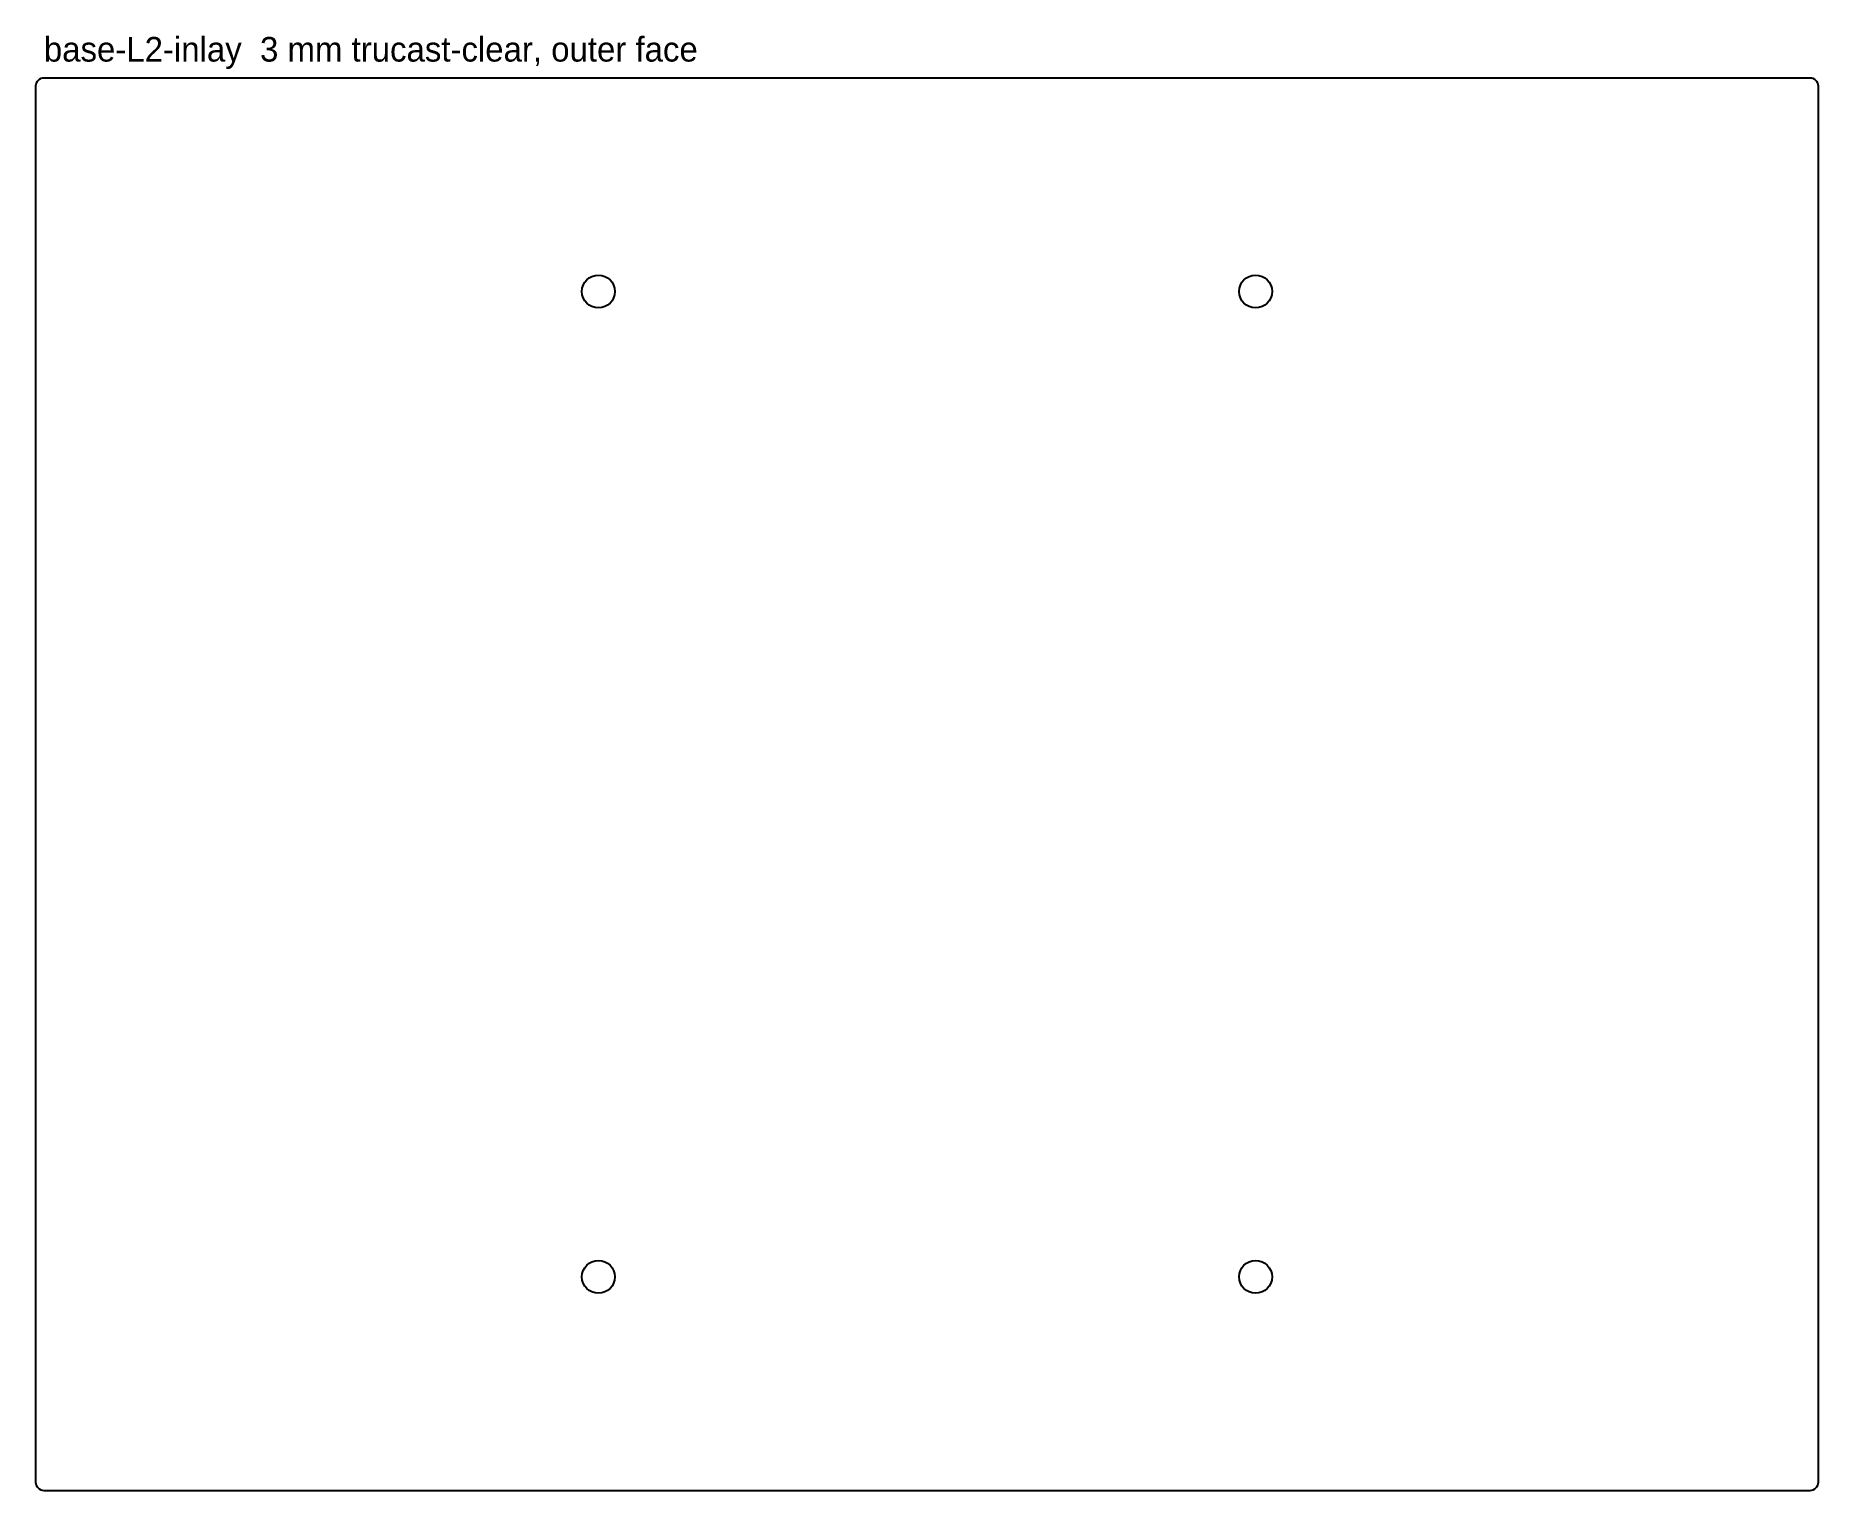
# Model space of a CAD drawing. Header units: millimetres. Extents: x 0 to 434, y 0 to 354.
import ezdxf

# ---------------------------------------------------------------- set-up
doc = ezdxf.new("R2010")
doc.units = ezdxf.units.MM
for name, color, linetype in [('CUT_INSIDE', 5, 'Continuous'), ('CUT_OUTSIDE', 1, 'Continuous'), ('NOTES', 7, 'Continuous')]:
    doc.layers.add(name, color=color, linetype=linetype)

msp = doc.modelspace()

# ---------------------------------------------------------------- linework, layer by layer
at = {"layer": 'CUT_INSIDE'}
for centre in [(137, 292), (297, 292), (137, 52), (297, 52)]:
    msp.add_circle(centre, 4, dxfattribs=at)
at = {"layer": 'CUT_OUTSIDE'}
msp.add_lwpolyline([(434, 342), (433.96, 342.39), (433.85, 342.77), (433.66, 343.11), (433.41, 343.41), (433.11, 343.66), (432.77, 343.85), (432.39, 343.96), (432, 344), (2, 344), (1.61, 343.96), (1.23, 343.85), (0.89, 343.66), (0.59, 343.41), (0.34, 343.11), (0.15, 342.77), (0.04, 342.39), (0, 342), (0, 2), (0.04, 1.61), (0.15, 1.23), (0.34, 0.89), (0.59, 0.59), (0.89, 0.34), (1.23, 0.15), (1.61, 0.04), (2, 0), (432, 0), (432.39, 0.04), (432.77, 0.15), (433.11, 0.34), (433.41, 0.59), (433.66, 0.89), (433.85, 1.23), (433.96, 1.61), (434, 2), (434, 342)], close=True, dxfattribs=at)

# ---------------------------------------------------------------- texts
at = {"layer": 'NOTES'}
msp.add_text('base-L2-inlay  3 mm trucast-clear, outer face', height=6, dxfattribs=at).set_placement((2, 348))

doc.saveas('drawing.dxf')
